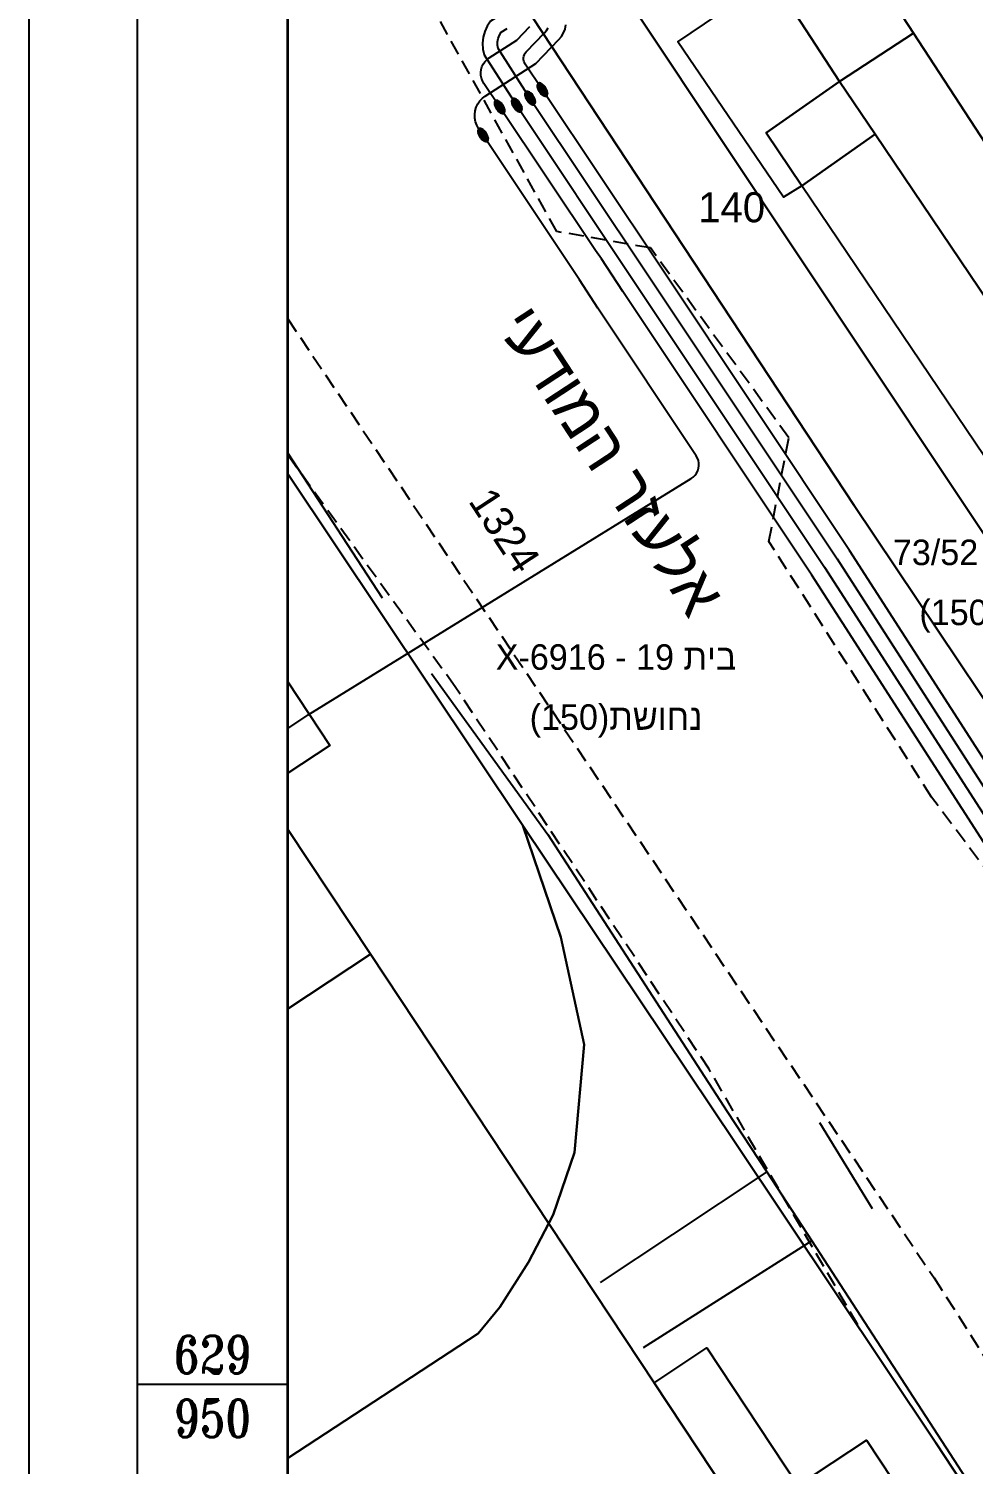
# Model space of a CAD drawing. Header units: metres. Extents: x 220080 to 220677, y 629869 to 630193.
# Drawn here: x 220288.24 to 220319.7, y 629947.35 to 629995.17 of the extents above; entities that cross this region are included whole.
import ezdxf
from ezdxf.enums import TextEntityAlignment as Align

# ---------------------------------------------------------------- set-up
doc = ezdxf.new("R2010")
doc.units = ezdxf.units.M
doc.header["$LTSCALE"] = 0.5
doc.header["$MEASUREMENT"] = 0
doc.linetypes.add('DASH15', pattern=[1.5, 1, -0.5])
for name, color, linetype in [('1201', 251, 'Continuous'), ('1202', 255, 'Continuous'), ('1204', 7, 'Continuous'), ('1602', 40, 'Continuous'), ('1603', 40, 'Continuous'), ('2201', 252, 'Continuous'), ('2202', 255, 'Continuous'), ('2203', 7, 'Continuous'), ('2205', 252, 'Continuous'), ('2206', 252, 'Continuous'), ('2402', 255, 'Continuous'), ('2404', 252, 'DASH15'), ('2408', 252, 'DASH15'), ('2421', 252, 'Continuous'), ('2601', 252, 'Continuous'), ('2602', 252, 'Continuous'), ('2619', 8, 'Continuous'), ('6081', 1, 'CABLEUNDEXIST03'), ('6091', 3, 'CABLEUNDEXIST03'), ('6151', 6, 'CABLEUNDEXIST03'), ('6730', 7, 'Continuous'), ('6815', 255, 'Continuous'), ('6910', 210, 'Continuous'), ('6911', 3, 'Continuous'), ('9100', 7, 'Continuous')]:
    doc.layers.add(name, color=color, linetype=linetype)
doc.layers.get('2206').off()
doc.styles.add('coord', font='romant', dxfattribs={"width": 0.8})
doc.styles.add('HEBTXT', font='HEBTXT')
doc.linetypes.add('CABLEUNDEXIST03', pattern='A,3.5,[222,elecad.shx,S=0.01,R=0,X=0,Y=0],1.5', length=5)

# ---------------------------------------------------------------- blocks, each defined once
blk = doc.blocks.new('6910')
at = {"color": 0, "style": 'HEBTXT', "flags": 1}
blk.add_attdef('CODE', (-2.918, 6.399), '', height=1.7, dxfattribs=at)
at = {"color": 0, "style": 'HEBTXT'}
for tag, p in [('PATH', (0.169, 4.708)), ('HTCH', (0.169, 2.708))]:
    blk.add_attdef(tag, text='', height=1.7, dxfattribs=at).set_placement(p, align=Align.MIDDLE_CENTER)
blk = doc.blocks.new('6911')
at = {"color": 0, "style": 'HEBTXT', "flags": 1}
blk.add_attdef('CODE', (-2.918, 6.399), '', height=1.7, dxfattribs=at)
at = {"color": 0, "style": 'HEBTXT'}
for tag, p in [('PATH', (0.169, 4.708)), ('HTCH', (0.169, 2.708))]:
    blk.add_attdef(tag, text='', height=1.7, dxfattribs=at).set_placement(p, align=Align.MIDDLE_CENTER)
blk = doc.blocks.new('*X24')
at = {"color": 0}
for p, q in [((-1.5, 0.06), (1.5, 0.06)), ((-1.5, 0), (1.5, 0)), ((-1.48, 0.12), (1.48, 0.12)), ((-1.45, 0.19), (1.45, 0.19)), ((-1.41, 0.25), (1.41, 0.25)), ((-1.36, 0.31), (1.36, 0.31)), ((-1.29, 0.38), (1.29, 0.38)), ((-1.21, 0.44), (1.21, 0.44)), ((-1.12, 0.5), (1.12, 0.5)), ((-0.99, 0.56), (0.99, 0.56)), ((-0.84, 0.62), (0.84, 0.62)), ((-0.61, 0.69), (0.61, 0.69)), ((-1.5, -0.06), (1.5, -0.06)), ((-1.48, -0.12), (1.48, -0.12)), ((-1.45, -0.19), (1.45, -0.19)), ((-1.41, -0.25), (1.41, -0.25)), ((-1.36, -0.31), (1.36, -0.31)), ((-1.29, -0.38), (1.29, -0.38)), ((-1.21, -0.44), (1.21, -0.44)), ((-1.12, -0.5), (1.12, -0.5)), ((-0.99, -0.56), (0.99, -0.56)), ((-0.84, -0.62), (0.84, -0.62)), ((-0.61, -0.69), (0.61, -0.69))]:
    blk.add_line(p, q, dxfattribs=at)
blk = doc.blocks.new('6730')
at = {"color": 0}
blk.add_lwpolyline([(0.508, 0.008, 0.174705), (0.477, 0.093, 0.104203), (0.361, 0.185, 0.064948), (0.21, 0.237, 0.051099), (0.008, 0.258, 0.051099), (-0.195, 0.237, 0.064948), (-0.346, 0.185, 0.104203), (-0.462, 0.093, 0.174705), (-0.493, 0.008, 0.174705), (-0.462, -0.077, 0.104203), (-0.346, -0.169, 0.064948), (-0.195, -0.221, 0.051099), (0.008, -0.242, 0.051099), (0.21, -0.221, 0.064948), (0.361, -0.169, 0.104203), (0.477, -0.077, 0.174705)], format="xyb", close=True, dxfattribs=at)
at = {"color": 0, "xscale": 0.3335, "yscale": 0.3335, "zscale": 0.3335}
blk.add_blockref('*X24', (0.008, 0.008), dxfattribs=at)
at = {"color": 0, "style": 'HEBTXT'}
for tag, p in [('MUFA_NUM', (1.8, 0.599)), ('COMMENT1', (1.8, -2.735))]:
    blk.add_attdef(tag, p, '', height=2, dxfattribs=at)
at = {"color": 0, "style": 'HEBTXT', "flags": 1}
for tag, p in [('TYPE', (1.807, -6.033)), ('MAP_TYPE', (1.807, -9.038))]:
    blk.add_attdef(tag, p, '', height=2, dxfattribs=at)
blk = doc.blocks.new('2206')
at = {"color": 0}
for p, q in [((0, -7.5), (0, 7.5)), ((-7.5, 0), (7.5, 0))]:
    blk.add_line(p, q, dxfattribs=at)
blk.add_circle((0, 0), 7.5, dxfattribs=at)
at = {"color": 0, "style": 'HEBTXT'}
for tag, p in [('NUM-FLOORS', (-0.933, 2.099)), ('NUM-BUSNS-CUR', (-0.905, -4.023))]:
    blk.add_attdef(tag, text='', height=2, dxfattribs=at).set_placement(p, align=Align.RIGHT)
for tag, p in [('NUM-ENTR', (0.831, 2.099)), ('NUM-APTS-CUR', (0.831, -4.023))]:
    blk.add_attdef(tag, p, '', height=2, dxfattribs=at)
blk.add_attdef('BLDG_TYPE', text='', height=2, dxfattribs=at).set_placement((0, -22.5), align=Align.CENTER)
at = {"layer": '2202', "style": 'HEBTXT'}
blk.add_attdef('BLDG_CH', text='', height=2, dxfattribs=at).set_placement((0, -25), align=Align.CENTER)
at = {"layer": '2203', "style": 'HEBTXT'}
for tag, p in [('BLDG_NUM', (0, -17.5)), ('BLDG_LETTER', (0, -20))]:
    blk.add_attdef(tag, text='', height=2, dxfattribs=at).set_placement(p, align=Align.CENTER)
at = {"layer": '9100', "style": 'HEBTXT'}
for tag, p in [('CITY_CODE', (0, -12.5)), ('STREET_CODE', (0, -15)), ('STRT_TYPE', (0, -27.5)), ('STREET_CODE_2', (0, -30)), ('BLDG_NUM_2', (0, -32.5)), ('BLDG_LETTER_2', (0, -35))]:
    blk.add_attdef(tag, text='', height=2, dxfattribs=at).set_placement(p, align=Align.CENTER)
blk = doc.blocks.new('2402')
at = {"color": 0, "style": 'HEBTXT'}
blk.add_attdef('STREET_NAME', text='', height=3, dxfattribs=at).set_placement((0, 1), align=Align.CENTER)
at = {"layer": '2421', "style": 'HEBTXT'}
blk.add_attdef('STREET_CODE', text='', height=2, dxfattribs=at).set_placement((0, -3), align=Align.CENTER)
blk = doc.blocks.new('1603')
at = {"color": 0, "style": 'HEBTXT'}
blk.add_attdef('PARCEL_NUM', text='', height=2, dxfattribs=at).set_placement((0, 1), align=Align.CENTER)
at = {"color": 0, "style": 'HEBTXT', "flags": 1}
blk.add_attdef('LOT_NUM', text='', height=2, dxfattribs=at).set_placement((0, -2.5), align=Align.CENTER)

msp = doc.modelspace()

# ---------------------------------------------------------------- linework, layer by layer
at = {"layer": '1201'}
msp.add_line((220296.862, 629950), (220291.862, 629950), dxfattribs=at)
at = {"layer": '1202', "flags": 128}
for points in [[(220291.862, 629875.389), (220291.862, 630109.132), (220510.161, 630109.132), (220510.161, 629875.389)], [(220296.862, 629880.389), (220296.862, 630104.132), (220505.161, 630104.132), (220505.161, 629880.389)]]:
    msp.add_lwpolyline(points, close=True, dxfattribs=at)
at = {"layer": '1204'}
msp.add_lwpolyline([(220288.239, 629869.326), (220669.23, 629869.326), (220669.23, 630181.278), (220288.239, 630181.278)], close=True, dxfattribs=at)
at = {"layer": '1602'}
for points in [[(220306.175, 629999.201), (220329.012, 629964.876)], [(220329.012, 629964.876), (220306.175, 629999.201)], [(220323.384, 629967.874), (220315.74, 629979.285), (220305.033, 629995.533)], [(220305.033, 629995.533), (220315.74, 629979.285), (220323.384, 629967.874), (220328.866, 629959.511), (220331.108, 629956.09)], [(220296.87, 629980.341), (220304.696, 629968.632), (220305.961, 629964.906), (220306.744, 629961.337), (220306.423, 629957.735), (220305.713, 629955.659), (220304.885, 629954.085), (220303.931, 629952.577), (220303.215, 629951.704), (220296.87, 629947.556)], [(220331.108, 629928.818), (220330.54, 629929.678), (220323.952, 629939.707), (220318.462, 629948.063), (220311.789, 629958.037), (220309.38, 629961.635), (220304.696, 629968.632), (220296.87, 629980.341)], [(220296.87, 629947.556), (220303.215, 629951.704), (220303.931, 629952.577), (220304.885, 629954.085), (220305.713, 629955.659), (220306.423, 629957.735), (220306.744, 629961.337), (220305.961, 629964.906), (220304.696, 629968.632), (220309.38, 629961.635), (220311.789, 629958.037), (220318.462, 629948.063), (220323.952, 629939.707), (220321.172, 629942.056), (220319.982, 629942.773), (220317.602, 629943.491), (220315.367, 629943.784), (220313.781, 629943.548), (220312.49, 629943.192), (220310.345, 629941.924), (220296.87, 629933.027)]]:
    msp.add_lwpolyline(points, dxfattribs=at)
at = {"layer": '2201'}
for points in [[(220331.108, 629963.275), (220329.237, 629964.578), (220325.015, 629971.251), (220326.141, 629971.938), (220313.998, 629989.938), (220313.378, 629989.556), (220309.862, 629994.733), (220313.005, 629996.872)], [(220296.87, 629973.412), (220298.272, 629971.294), (220296.87, 629970.367)], [(220296.87, 629968.498), (220299.621, 629964.341), (220309.069, 629950.066), (220310.826, 629951.229), (220313.865, 629946.637), (220316.147, 629948.147), (220319.155, 629943.602), (220316.873, 629942.092), (220317.609, 629940.981), (220316.256, 629940.086), (220317.385, 629938.381), (220311.933, 629934.772), (220310.804, 629936.478), (220305.34, 629932.922), (220298, 629928.124), (220296.87, 629929.48)]]:
    msp.add_lwpolyline(points, dxfattribs=at)
at = {"layer": '2205'}
for points in [[(220315.009, 629999.17), (220317.712, 629995.024), (220315.25, 629993.416), (220313.005, 629996.872)], [(220315.009, 629999.17), (220317.712, 629995.024), (220315.25, 629993.416), (220313.005, 629996.872)], [(220330.693, 629995.323), (220330.823, 629995.12), (220328.891, 629993.726), (220328.759, 629993.918), (220324.109, 629990.739), (220324.681, 629989.903), (220322.171, 629988.186), (220317.712, 629995.024), (220315.009, 629999.17)], [(220330.693, 629995.323), (220330.823, 629995.12), (220328.891, 629993.726), (220328.759, 629993.918), (220324.109, 629990.739), (220324.681, 629989.903), (220322.171, 629988.186), (220317.712, 629995.024), (220315.009, 629999.17)], [(220331.108, 629975.091), (220328.722, 629973.438), (220316.432, 629991.662), (220315.25, 629993.416), (220317.712, 629995.024), (220322.171, 629988.186), (220323.623, 629986.062), (220329.204, 629978.244), (220331.108, 629979.513)], [(220331.108, 629975.091), (220328.722, 629973.438), (220316.432, 629991.662), (220315.25, 629993.416), (220317.712, 629995.024), (220322.171, 629988.186), (220323.623, 629986.062), (220329.204, 629978.244), (220331.108, 629979.513)], [(220296.87, 629973.412), (220298.272, 629971.294), (220296.87, 629970.367)], [(220296.87, 629973.412), (220298.272, 629971.294), (220296.87, 629970.367)], [(220296.87, 629968.498), (220299.621, 629964.341), (220296.87, 629962.521)], [(220296.87, 629968.498), (220299.621, 629964.341), (220296.87, 629962.521)], [(220296.87, 629962.521), (220299.621, 629964.341), (220309.069, 629950.066), (220315.852, 629939.819), (220310.804, 629936.478), (220305.368, 629932.88), (220305.312, 629932.963), (220304.112, 629934.777), (220296.87, 629945.719)], [(220296.87, 629962.521), (220299.621, 629964.341), (220309.069, 629950.066), (220315.852, 629939.819), (220310.804, 629936.478), (220305.368, 629932.88), (220305.312, 629932.963), (220304.112, 629934.777), (220296.87, 629945.719)]]:
    msp.add_lwpolyline(points, dxfattribs=at)
for points in [[(220315.25, 629993.416), (220312.803, 629991.707), (220313.998, 629989.938), (220313.378, 629989.556), (220309.862, 629994.733), (220313.005, 629996.872)], [(220315.25, 629993.416), (220316.432, 629991.662), (220313.998, 629989.938), (220312.803, 629991.707)], [(220315.25, 629993.416), (220316.432, 629991.662), (220313.998, 629989.938), (220312.803, 629991.707)], [(220328.722, 629973.438), (220326.141, 629971.938), (220313.998, 629989.938), (220316.432, 629991.662)], [(220328.722, 629973.438), (220326.141, 629971.938), (220313.998, 629989.938), (220316.432, 629991.662)], [(220313.865, 629946.637), (220316.873, 629942.092), (220317.609, 629940.981), (220316.256, 629940.086), (220315.852, 629939.819), (220309.069, 629950.066), (220310.826, 629951.229)], [(220316.873, 629942.092), (220313.865, 629946.637), (220316.147, 629948.147), (220319.155, 629943.602)]]:
    msp.add_lwpolyline(points, close=True, dxfattribs=at)
at = {"layer": '2404'}
for points in [[(220331.108, 629959.022), (220329.17, 629959.645), (220326.336, 629960.761), (220325.349, 629961.486), (220323.328, 629963.342), (220321.675, 629965.079), (220318.317, 629969.571), (220312.896, 629978.092), (220313.56, 629981.547), (220308.947, 629987.87), (220305.828, 629988.418), (220300.666, 629997.741)], [(220296.87, 629985.506), (220318.4, 629953.557), (220320.207, 629950.728), (220331.108, 629933.67)]]:
    msp.add_lwpolyline(points, dxfattribs=at)
at = {"layer": '2408'}
msp.add_lwpolyline([(220315.853, 629951.992), (220310.903, 629960.511), (220302.445, 629973.25), (220296.87, 629980.967)], dxfattribs=at)
at = {"layer": '2601'}
for p, q in [((220296.87, 629981.029), (220300.013, 629976.218)), ((220312.823, 629957.085), (220314.328, 629954.788)), ((220314.328, 629954.788), (220325.765, 629937.171))]:
    msp.add_line(p, q, dxfattribs=at)
for points in [[(220301.661, 629973.697), (220305.529, 629968.327), (220311.501, 629959.103), (220312.823, 629957.085)], [(220312.823, 629957.085), (220309.681, 629954.999), (220307.274, 629953.401)], [(220314.328, 629954.788), (220311.389, 629952.923), (220308.71, 629951.223)]]:
    msp.add_lwpolyline(points, dxfattribs=at)
at = {"layer": '2602'}
msp.add_line((220314.578, 629958.737), (220316.338, 629955.873), dxfattribs=at)
at = {"layer": '2619'}
for p, q in [((220296.87, 629981.029), (220300.013, 629976.218)), ((220312.823, 629957.085), (220314.328, 629954.788)), ((220314.328, 629954.788), (220325.765, 629937.171))]:
    msp.add_line(p, q, dxfattribs=at)
for points in [[(220301.661, 629973.697), (220305.529, 629968.327), (220311.501, 629959.103), (220312.823, 629957.085)], [(220312.823, 629957.085), (220309.681, 629954.999), (220307.274, 629953.401)], [(220314.328, 629954.788), (220311.389, 629952.923), (220308.71, 629951.223)]]:
    msp.add_lwpolyline(points, dxfattribs=at)
at = {"layer": '6081'}
for points in [[(220303.92, 629992.568), (220303.397, 629993.348), (220303.35, 629993.433), (220303.317, 629993.524), (220303.298, 629993.619), (220303.295, 629993.716), (220303.307, 629993.812), (220303.334, 629993.905), (220303.375, 629993.992), (220303.43, 629994.072), (220303.497, 629994.142), (220303.574, 629994.201), (220304.495, 629994.796), (220304.933, 629995.25)], [(220331.108, 629959.564), (220330.023, 629960.126), (220328.41, 629960.981), (220324.007, 629963.926), (220320.36, 629967.592), (220314.329, 629976.965), (220308.026, 629986.422), (220307.324, 629987.504), (220307.119, 629987.787), (220303.92, 629992.568)]]:
    msp.add_lwpolyline(points, dxfattribs=at)
at = {"layer": '6091'}
msp.add_line((220304.492, 629992.626), (220304.514, 629992.593), dxfattribs=at)
for points in [[(220315.53, 630026.69), (220310.233, 630023.033), (220305.159, 630019.075), (220303.525, 630015.371), (220302.351, 630011.496), (220301.656, 630007.507), (220301.448, 630003.464), (220303.993, 629995.716), (220303.855, 629995.573), (220303.624, 629995.424), (220303.513, 629995.26), (220303.43, 629995.08), (220303.378, 629994.889), (220303.358, 629994.692), (220303.37, 629994.494), (220303.416, 629994.302), (220304.492, 629992.626)], [(220304.935, 629992.863), (220303.876, 629994.51), (220303.859, 629994.622), (220303.86, 629994.735), (220303.88, 629994.847), (220303.918, 629994.954), (220303.972, 629995.053), (220304.175, 629995.185)], [(220305.344, 629993.147), (220304.778, 629993.994), (220304.751, 629994.043), (220304.733, 629994.096), (220304.724, 629994.151), (220304.724, 629994.207), (220304.734, 629994.262), (220304.753, 629994.315), (220304.78, 629994.364), (220304.815, 629994.407), (220305.424, 629995.04), (220305.489, 629995.119), (220305.541, 629995.207)], [(220331.108, 629961.253), (220330.719, 629961.455), (220329.18, 629962.27), (220324.965, 629965.09), (220321.536, 629968.537), (220315.584, 629977.787), (220309.314, 629987.193), (220305.344, 629993.147)], [(220304.519, 629992.586), (220308.442, 629986.699), (220314.748, 629977.239), (220320.752, 629967.907), (220324.326, 629964.314), (220328.667, 629961.411), (220330.255, 629960.569), (220331.108, 629960.127)], [(220304.935, 629992.863), (220308.858, 629986.977), (220315.166, 629977.513), (220321.144, 629968.222), (220324.645, 629964.702), (220328.923, 629961.84), (220330.487, 629961.012), (220331.108, 629960.69)]]:
    msp.add_lwpolyline(points, dxfattribs=at)
at = {"layer": '6151'}
for points in [[(220303.368, 629991.636), (220303.223, 629991.853), (220303.164, 629991.96), (220303.122, 629992.074), (220303.099, 629992.194), (220303.095, 629992.317), (220303.11, 629992.438), (220303.144, 629992.555), (220303.197, 629992.666), (220303.266, 629992.766), (220303.35, 629992.855), (220303.447, 629992.929), (220305.135, 629994.019), (220305.895, 629994.809), (220305.983, 629994.915), (220306.054, 629995.034), (220306.105, 629995.163), (220306.136, 629995.298)], [(220296.87, 629971.864), (220297.548, 629972.315), (220310.308, 629980.184), (220310.378, 629980.235), (220310.439, 629980.297), (220310.489, 629980.368), (220310.528, 629980.446), (220310.553, 629980.529), (220310.565, 629980.615), (220310.562, 629980.702), (220310.546, 629980.788), (220310.517, 629980.869), (220310.474, 629980.945), (220307.194, 629985.867), (220306.583, 629986.809), (220303.368, 629991.636)]]:
    msp.add_lwpolyline(points, dxfattribs=at)
at = {"layer": '6815'}
msp.add_lwpolyline([(220296.87, 629880.432), (220505.135, 629880.432), (220505.135, 630104.106), (220296.87, 630104.106)], close=True, dxfattribs=at)

# ---------------------------------------------------------------- block references
at = {"layer": '1603', "xscale": 0.5, "yscale": 0.5, "zscale": 0.5}
msp.add_blockref('1603', (220311.655, 629988.225), dxfattribs=at).add_auto_attribs({'PARCEL_NUM': '140'})
at = {"layer": '2206'}
ref = msp.add_blockref('2206', (220313.726, 629946.302), dxfattribs=dict(at, xscale=0.5, yscale=0.5, zscale=0.5))
ref.add_attrib('BLDG_NUM', '17', dxfattribs={"layer": '2203', "height": 1, "style": 'HEBTXT'}).set_placement((220313.726, 629928.802), align=Align.CENTER)
at = {"layer": '2402'}
ref = msp.add_blockref('2402', (220306.185, 629979.838), dxfattribs=dict(at, xscale=0.5, yscale=0.5, zscale=0.5, rotation=303.2594167914857))
ref.add_attrib('STREET_NAME', 'יעדומה רזעלא', dxfattribs={"layer": '0', "color": 0, "height": 1.5, "rotation": 303.2594, "style": 'HEBTXT'}).set_placement((220307.021, 629980.386), align=Align.CENTER)
ref.add_attrib('STREET_CODE', '1324', dxfattribs={"layer": '2421', "height": 1, "rotation": 303.2594, "style": 'HEBTXT'}).set_placement((220303.677, 629978.193), align=Align.CENTER)
at = {"layer": '6730'}
for p, xscale, yscale, zscale, rotation in [((220304.935, 629992.863), 0.5, 0.5, 0.5, 302.7313565399066), ((220305.344, 629993.147), 0.4999999999999999, 0.4999999999999999, 0.4999999999999999, 303.7027244399063), ((220303.92, 629992.568), 0.5, 0.5, 0.5, 303.7932929399063), ((220304.492, 629992.626), 0.5, 0.5, 0.5, 302.7781691699066), ((220303.368, 629991.636), 0.5, 0.5, 0.5, 303.6673242699063)]:
    msp.add_blockref('6730', p, dxfattribs=dict(at, xscale=xscale, yscale=yscale, zscale=zscale, rotation=rotation))
at = {"layer": '6910'}
ref = msp.add_blockref('6910', (220307.635, 629969.531), dxfattribs=dict(at, xscale=0.5, yscale=0.5, zscale=0.5))
ref.add_attrib('PATH', 'X-6916 - 19 תיב', dxfattribs={"layer": '0', "color": 0, "height": 0.85, "style": 'HEBTXT'}).set_placement((220307.803, 629974.24), align=Align.MIDDLE_CENTER)
ref.add_attrib('HTCH', '(150)תשוחנ', dxfattribs={"layer": '0', "color": 0, "height": 0.85, "style": 'HEBTXT'}).set_placement((220307.803, 629972.24), align=Align.MIDDLE_CENTER)
at = {"layer": '6911'}
ref = msp.add_blockref('6911', (220320.616, 629973.02), dxfattribs=dict(at, xscale=0.5, yscale=0.5, zscale=0.5))
ref.add_attrib('PATH', '73/52 - X-6916', dxfattribs={"layer": '0', "color": 0, "height": 0.85, "style": 'HEBTXT'}).set_placement((220320.785, 629977.728), align=Align.MIDDLE_CENTER)
ref.add_attrib('HTCH', '(150)תשוחנ', dxfattribs={"layer": '0', "color": 0, "height": 0.85, "style": 'HEBTXT'}).set_placement((220320.785, 629975.728), align=Align.MIDDLE_CENTER)

# ---------------------------------------------------------------- texts
at = {"layer": '1201', "style": 'coord', "width": 0.8}
msp.add_text('629', height=1.25, dxfattribs=at).set_placement((220294.362, 629950), align=Align.BOTTOM_CENTER)
msp.add_text('950', height=1.25, dxfattribs=at).set_placement((220294.362, 629949.5), align=Align.TOP_CENTER)

doc.saveas('drawing.dxf')
